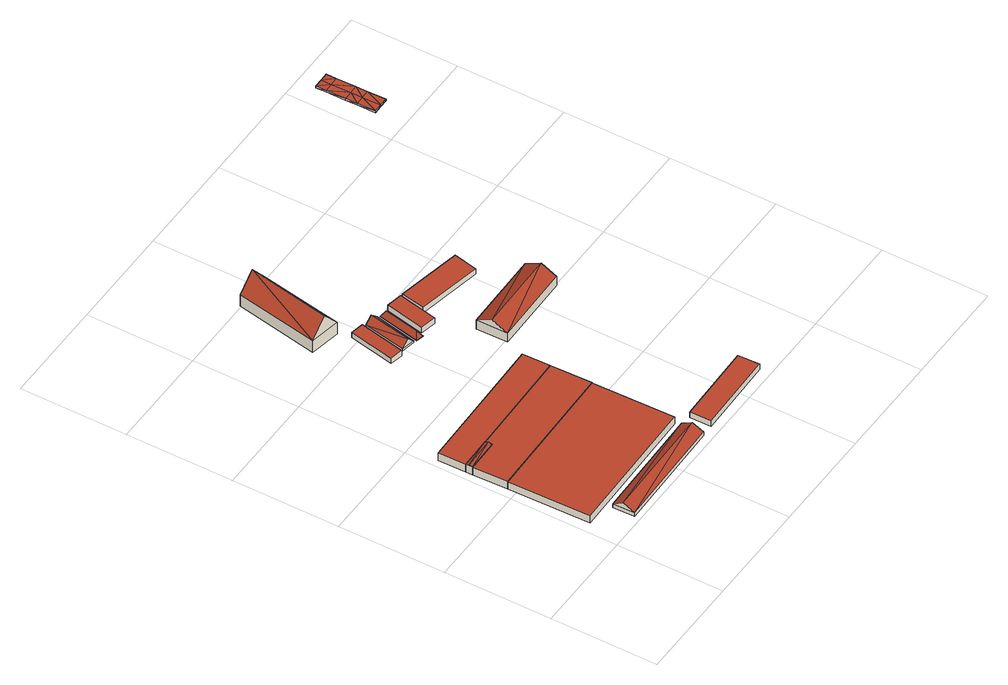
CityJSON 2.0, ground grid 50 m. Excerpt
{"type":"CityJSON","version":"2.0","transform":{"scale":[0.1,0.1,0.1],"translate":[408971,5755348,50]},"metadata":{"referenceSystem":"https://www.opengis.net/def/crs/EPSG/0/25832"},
"CityObjects":{
"building1":{"type":"Building","attributes":{"Gemeindeschluessel":"05515000","Geometrietyp2DReferenz":"3000","function":"31001_2740","roofType":"3100","measuredHeight":4.77},"geometry":[{"type":"Solid","lod":"2","boundaries":[[[[0,1,2,3]],[[4,5,1,0]],[[6,7,5,4]],[[3,2,7,6]],[[0,8,4]],[[6,9,3]],[[0,3,9]],[[9,8,0]],[[8,9,6]],[[6,4,8]],[[1,5,7,2]]]],"semantics":{"surfaces":[{"type":"WallSurface"},{"type":"RoofSurface"},{"type":"GroundSurface"}],"values":[[0,0,0,0,0,0,1,1,1,1,2]]}}]},
"building2":{"type":"Building","attributes":{"Gemeindeschluessel":"05515000","Geometrietyp2DReferenz":"3000","function":"31001_2740","roofType":"1000","measuredHeight":3.92},"geometry":[{"type":"Solid","lod":"2","boundaries":[[[[10,11,12,13]],[[14,15,11,10]],[[16,17,15,14]],[[13,12,17,16]],[[14,10,13,16]],[[11,15,17,12]]]],"semantics":{"surfaces":[{"type":"WallSurface"},{"type":"RoofSurface"},{"type":"GroundSurface"}],"values":[[0,0,0,0,1,2]]}}]},
"building3":{"type":"Building","attributes":{"Gemeindeschluessel":"05515000","Geometrietyp2DReferenz":"3000","function":"31001_2740","roofType":"1000","measuredHeight":4.07},"geometry":[{"type":"Solid","lod":"2","boundaries":[[[[18,12,11,19]],[[20,21,12,18]],[[22,23,21,20]],[[24,25,23,22]],[[26,27,25,24]],[[19,11,27,26]],[[24,22,20,18,19,26]],[[12,21,23,25,27,11]]]],"semantics":{"surfaces":[{"type":"WallSurface"},{"type":"RoofSurface"},{"type":"GroundSurface"}],"values":[[0,0,0,0,0,0,1,2]]}}]},
"building4":{"type":"Building","attributes":{"Gemeindeschluessel":"05515000","Geometrietyp2DReferenz":"3000","function":"31001_2000"},"children":["building4-1","building4-2"]},
"building4-1":{"type":"BuildingPart","attributes":{"roofType":"3100","measuredHeight":4.82},"parents":["building4"],"geometry":[{"type":"Solid","lod":"2","boundaries":[[[[28,23,25,24,29]],[[30,21,23,28]],[[31,32,33,21,30]],[[29,34,28]],[[30,35,31]],[[35,34,29]],[[29,31,35]],[[30,28,34]],[[34,35,30]],[[25,23,21,33]],[[32,31,29,24]],[[25,33,32,24]]]],"semantics":{"surfaces":[{"type":"WallSurface"},{"type":"RoofSurface"},{"type":"GroundSurface"},{"type":"ClosureSurface"}],"values":[[0,0,0,0,0,1,1,1,1,2,0,3]]}}]},
"building4-2":{"type":"BuildingPart","attributes":{"roofType":"1000","measuredHeight":4.13},"parents":["building4"],"geometry":[{"type":"Solid","lod":"2","boundaries":[[[[36,37,33,32]],[[38,39,37,36]],[[40,41,39,38]],[[42,43,41,40]],[[26,27,43,42]],[[24,25,27,26]],[[26,42,40,38,36,32,24]],[[37,39,41,43,27,25,33]],[[25,24,32,33]]]],"semantics":{"surfaces":[{"type":"WallSurface"},{"type":"RoofSurface"},{"type":"GroundSurface"},{"type":"ClosureSurface"}],"values":[[0,0,0,0,0,0,1,2,3]]}}]},
"building5":{"type":"Building","attributes":{"Gemeindeschluessel":"05515000","Geometrietyp2DReferenz":"3000","function":"31001_2740","roofType":"1000","measuredHeight":3},"geometry":[{"type":"Solid","lod":"2","boundaries":[[[[44,45,46,47]],[[48,49,45,44]],[[50,51,49,48]],[[47,46,51,50]],[[48,44,47,50]],[[45,49,51,46]]]],"semantics":{"surfaces":[{"type":"WallSurface"},{"type":"RoofSurface"},{"type":"GroundSurface"}],"values":[[0,0,0,0,1,2]]}}]},
"building6":{"type":"Building","attributes":{"name":"Haus Kaldenhof","Gemeindeschluessel":"05515000","Geometrietyp2DReferenz":"3000","function":"31001_1100","roofType":"3100","measuredHeight":15.25},"address":[{"country":"Germany","locality":"Münster","thoroughfareNumber":"70","thoroughfareName":"Kaldenhofer Weg"}],"geometry":[{"type":"Solid","lod":"2","boundaries":[[[[52,53,54,55]],[[56,57,53,52]],[[58,59,57,56]],[[55,54,59,58]],[[52,60,56]],[[58,61,55]],[[60,52,55]],[[55,61,60]],[[56,60,61]],[[61,58,56]],[[53,57,59,54]]]],"semantics":{"surfaces":[{"type":"WallSurface"},{"type":"RoofSurface"},{"type":"GroundSurface"}],"values":[[0,0,0,0,0,0,1,1,1,1,2]]}}]},
"building7":{"type":"Building","attributes":{"Gemeindeschluessel":"05515000","Geometrietyp2DReferenz":"3000","function":"31001_2740","roofType":"3100","measuredHeight":4.32},"geometry":[{"type":"Solid","lod":"2","boundaries":[[[[62,63,64,65]],[[66,67,63,62]],[[68,69,67,66]],[[65,64,69,68]],[[62,70,66]],[[68,71,65]],[[62,65,71]],[[71,70,62]],[[70,71,68]],[[68,66,70]],[[63,67,69,64]]]],"semantics":{"surfaces":[{"type":"WallSurface"},{"type":"RoofSurface"},{"type":"GroundSurface"}],"values":[[0,0,0,0,0,0,1,1,1,1,2]]}}]},
"building8":{"type":"Building","attributes":{"Gemeindeschluessel":"05515000","Geometrietyp2DReferenz":"3000","function":"31001_2740","roofType":"1000","measuredHeight":3},"geometry":[{"type":"Solid","lod":"2","boundaries":[[[[72,73,74,75]],[[76,77,73,72]],[[78,79,77,76]],[[75,74,79,78]],[[76,72,75,78]],[[73,77,79,74]]]],"semantics":{"surfaces":[{"type":"WallSurface"},{"type":"RoofSurface"},{"type":"GroundSurface"}],"values":[[0,0,0,0,1,2]]}}]},
"building9":{"type":"Building","attributes":{"Gemeindeschluessel":"05515000","Geometrietyp2DReferenz":"3000","function":"31001_2740","roofType":"5000","measuredHeight":3.02},"geometry":[{"type":"Solid","lod":"2","boundaries":[[[[80,81,82,83]],[[84,85,81,80]],[[86,87,85,84]],[[83,82,87,86]],[[86,84,88]],[[88,84,80,89]],[[80,83,89]],[[89,83,86,88]],[[81,85,87,82]]]],"semantics":{"surfaces":[{"type":"WallSurface"},{"type":"RoofSurface"},{"type":"GroundSurface"}],"values":[[0,0,0,0,1,1,1,1,2]]}}]},
"building10":{"type":"Building","attributes":{"Gemeindeschluessel":"05515000","Geometrietyp2DReferenz":"3000","function":"31001_2740","roofType":"1000","measuredHeight":3.12},"geometry":[{"type":"Solid","lod":"2","boundaries":[[[[90,91,92,93]],[[94,95,91,90]],[[96,97,95,94]],[[93,92,97,96]],[[94,90,93,96]],[[91,95,97,92]]]],"semantics":{"surfaces":[{"type":"WallSurface"},{"type":"RoofSurface"},{"type":"GroundSurface"}],"values":[[0,0,0,0,1,2]]}}]},
"building11":{"type":"Building","attributes":{"Gemeindeschluessel":"05515000","Geometrietyp2DReferenz":"3000","function":"31001_2000","roofType":"3100","measuredHeight":8.76},"geometry":[{"type":"Solid","lod":"2","boundaries":[[[[98,99,100,101]],[[102,103,99,98]],[[104,105,103,102]],[[101,100,105,104]],[[98,106,102]],[[104,107,101]],[[98,101,107]],[[107,106,98]],[[106,107,104]],[[104,102,106]],[[99,103,105,100]]]],"semantics":{"surfaces":[{"type":"WallSurface"},{"type":"RoofSurface"},{"type":"GroundSurface"}],"values":[[0,0,0,0,0,0,1,1,1,1,2]]}}]},
"building12":{"type":"Building","attributes":{"Gemeindeschluessel":"05515000","Geometrietyp2DReferenz":"3000","function":"31001_2740","roofType":"1000","measuredHeight":3},"geometry":[{"type":"Solid","lod":"2","boundaries":[[[[108,109,110,111]],[[112,113,109,108]],[[114,115,113,112]],[[111,110,115,114]],[[112,108,111,114]],[[109,113,115,110]]]],"semantics":{"surfaces":[{"type":"WallSurface"},{"type":"RoofSurface"},{"type":"GroundSurface"}],"values":[[0,0,0,0,1,2]]}}]},
"building13":{"type":"Building","attributes":{"Geometrietyp2DReferenz":"2000","Gemeindeschluessel":"05515000","function":"53001_1800","roofType":"9999","measuredHeight":1},"geometry":[{"type":"Solid","lod":"2","boundaries":[[[[116,117,118]],[[117,119,118]],[[120,121,116]],[[121,117,116]],[[122,123,120]],[[123,121,120]],[[124,125,122]],[[125,123,122]],[[126,127,124]],[[127,125,124]],[[128,129,126]],[[129,127,126]],[[130,131,128]],[[131,129,128]],[[132,133,130]],[[133,131,130]],[[134,135,132]],[[135,133,132]],[[136,137,134]],[[137,135,134]],[[138,139,136]],[[139,137,136]],[[118,119,138]],[[119,139,138]],[[140,119,121]],[[121,119,117]],[[141,140,123]],[[123,140,121]],[[142,141,123]],[[142,123,125]],[[129,142,125]],[[129,125,127]],[[137,139,140]],[[140,139,119]],[[135,137,141]],[[141,137,140]],[[135,141,133]],[[133,141,142]],[[131,133,142]],[[131,142,129]],[[143,120,118]],[[120,116,118]],[[144,122,143]],[[122,120,143]],[[145,122,144]],[[145,124,122]],[[128,124,145]],[[128,126,124]],[[136,143,138]],[[143,118,138]],[[134,144,136]],[[144,143,136]],[[134,132,144]],[[132,145,144]],[[130,145,132]],[[130,128,145]]]],"semantics":{"surfaces":[{"type":"WallSurface"},{"type":"GroundSurface"},{"type":"RoofSurface"}],"values":[[0,0,0,0,0,0,0,0,0,0,0,0,0,0,0,0,0,0,0,0,0,0,0,0,1,1,1,1,1,1,1,1,1,1,1,1,1,1,1,1,2,2,2,2,2,2,2,2,2,2,2,2,2,2,2,2]]}}]}
},
"vertices":[
[148,8,61],[148,8,41],[689,21,41],[689,21,61],[145,109,61],[145,109,41],[686,122,61],[686,122,41],[146,60,89],[687,73,89],
[675,538,80],[675,538,41],[12,522,41],[12,522,80],[684,154,80],[684,154,41],[21,138,80],[21,138,41],
[12,522,82],[675,538,82],[8,684,82],[8,684,41],[160,687,82],[160,687,41],[159,719,82],[159,719,41],[670,731,82],[670,731,41],
[160,687,83],[159,719,83],[8,684,83],[7,716,83],[7,716,82],[7,716,41],[160,703,89],[7,700,89],
[4,845,82],[4,845,41],[111,848,82],[111,848,41],[248,851,82],[248,851,41],[667,861,82],[667,861,41],
[389,1306,58],[389,1306,28],[449,1293,28],[449,1293,58],[432,1519,58],[432,1519,28],[492,1507,58],[492,1507,28],
[361,2001,78],[361,2001,16],[289,1613,16],[289,1613,78],[502,1975,78],[502,1975,16],[430,1587,78],[430,1587,16],[432,1988,168],[359,1600,168],
[539,1293,39],[539,1293,29],[579,1491,29],[579,1491,39],[474,1306,39],[474,1306,29],[514,1504,39],[514,1504,29],[506,1299,72],[546,1498,72],
[1131,135,66],[1131,135,36],[751,125,36],[751,125,66],[1134,34,66],[1134,34,36],[753,24,66],[753,24,36],
[554,1288,30],[554,1288,29],[589,1281,29],[589,1281,30],[594,1487,30],[594,1487,29],[629,1480,30],[629,1480,29],[608,1466,60],[575,1302,60],
[602,1295,61],[602,1295,30],[676,1280,30],[676,1280,61],[639,1478,61],[639,1478,30],[713,1464,61],[713,1464,30],
[730,969,90],[730,969,41],[1110,976,41],[1110,976,90],[728,1116,90],[728,1116,41],[1107,1123,90],[1107,1123,41],[729,1043,128],[1109,1049,128],
[702,1351,60],[702,1351,30],[1003,1291,30],[1003,1291,60],[724,1463,60],[724,1463,30],[1026,1402,60],[1026,1402,30],
[1675,2416,15],[1675,2416,5],[1635,2415,15],[1635,2415,5],[1676,2369,15],[1676,2369,5],[1677,2277,16],[1677,2277,6],[1678,2224,15],[1678,2224,5],[1680,2137,15],[1680,2137,5],[1640,2136,15],[1640,2136,5],[1600,2135,15],[1600,2135,5],[1598,2222,15],[1598,2222,5],[1597,2275,16],[1597,2275,6],[1596,2367,15],[1596,2367,5],[1595,2414,15],[1595,2414,5],[1636,2368,5],[1637,2276,6],[1638,2223,5],[1636,2368,15],[1637,2276,16],[1638,2223,15]
]}
